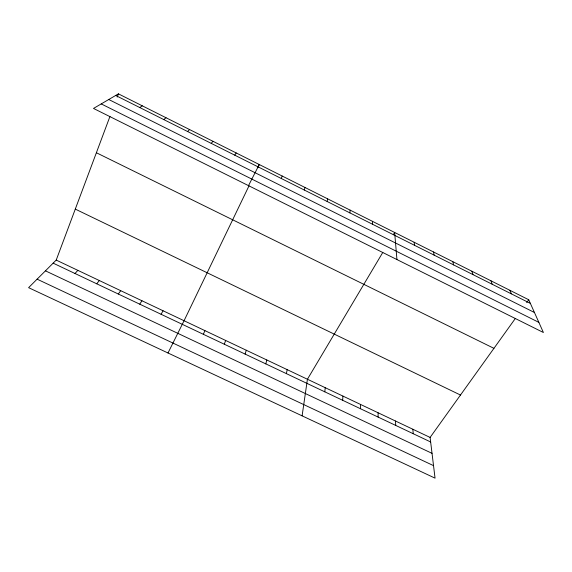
<?xml version="1.0" encoding="UTF-8"?>
<svg xmlns="http://www.w3.org/2000/svg" width="572" height="572" viewBox="0 0 572 572"><rect width="100%" height="100%" fill="white"/><g stroke="black" fill="none" stroke-linecap="round" stroke-linejoin="round"><path stroke-width="0.86" d="M360.453 408.715L360.546 404.433M342.671 400.293L342.928 396.081M349.9 212.898L350.114 210.124M324.803 391.827L325.225 387.687M302.102 415.844L307.429 379.243L382.797 252.424M327.17 201.501L327.62 198.841M286.386 373.63L287.173 369.634M265.808 363.885L266.788 359.967M304.297 190.033L304.99 187.48M245.109 354.082L246.289 350.243M224.288 344.215L225.668 340.462M515.358 318.447L430.101 437.43L435.049 478.149L28.6 287.666L56.213 260.088L109.974 116.416M117.21 97.068L118.418 93.851L528.742 299.764L543.4 332.504L93.501 108.437L118.418 93.851M281.267 178.485L282.203 176.047M203.346 334.298L204.926 330.623M249.027 185.8L184.062 320.728L167.996 352.995M257.757 167.682L259.266 164.536L248.513 185.635M161.075 314.278L163.07 310.775M393.336 234.684L394.651 232.475L396.939 259.559M139.754 304.175L141.956 300.758M234.749 155.162L236.179 152.953M526.676 302.645L528.742 299.764M118.297 294.008L120.713 290.683M211.254 143.379L212.941 141.291M96.711 283.783L99.342 280.545M74.996 273.502L77.842 270.349M187.602 131.517L189.547 129.551M163.785 119.584L165.994 117.732M139.811 107.557L142.285 105.827M37.108 279.165L433.526 465.637M45.445 270.842L432.039 453.353M56.213 260.088L430.101 437.43M53.146 263.149L430.652 441.97M75.289 209.109L460.474 395.037M96.382 152.738L493.936 348.341M108.759 99.507L534.441 312.498M101.237 103.911L538.867 322.379M115.673 95.46L530.366 303.389M509.909 290.311L511.339 293.851M490.969 280.809L492.213 284.255M471.921 271.25L472.972 274.61M452.774 261.64L453.625 264.907M433.504 251.973L434.162 255.148M414.135 242.249L414.593 245.338M412.848 429.243L413.241 433.719M395.502 421.013L395.731 425.425M378.063 412.748L378.135 417.088M372.451 221.335L372.472 224.217"/></g></svg>
